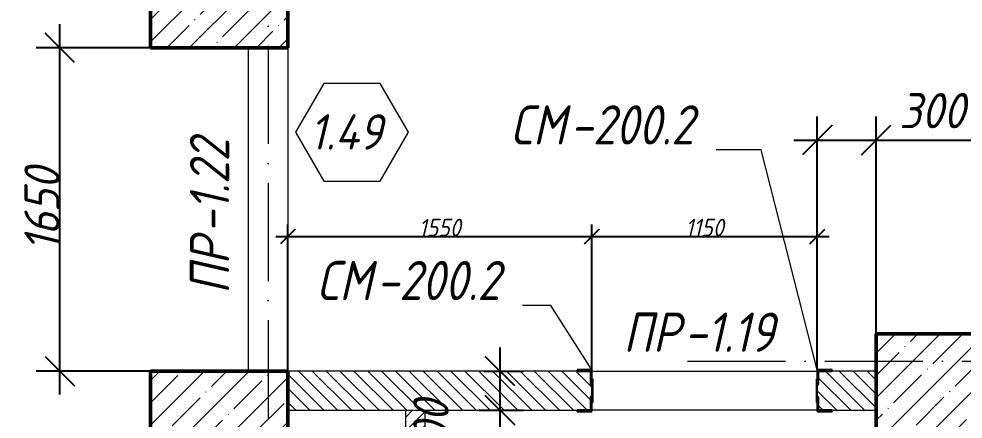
# Model space of a CAD drawing. Header units: millimetres. Extents: x -401725 to 250493, y 305116 to 802890.
# Drawn here: x -143971 to -139157, y 619002 to 621045 of the extents above; entities that cross this region are included whole.
import ezdxf

# ---------------------------------------------------------------- set-up
doc = ezdxf.new("R2010")
doc.units = ezdxf.units.MM
doc.linetypes.add('50_200_ШТРИХ_1Т_ш5_п1_п1_', pattern=[700, 500, -100, 0, -100])
for name, color, linetype, lineweight in [('A-____-____-DIMS', 7, 'Continuous', 9), ('A-DOOR-____-IDEN', 7, 'Continuous', 9), ('A-GENM-____-IDEN', 7, 'Continuous', 9), ('A-GENM-____-MCUT', 7, 'Continuous', 25), ('A-GENM-____-OTLN', 7, 'Continuous', 9), ('A-GENM-____-OTLN-1', 7, 'Continuous', 25), ('A-WALL-FNSH-MCUT-1', 7, 'Continuous', 9), ('S-COLS-____-MCUT', 7, 'Continuous', 50), ('S-COLS-____-OTLN', 7, 'Continuous', 9), ('S-GRID-____-OTLN-1', 7, '50_200_ШТРИХ_1Т_ш5_п1_п1_', 9)]:
    doc.layers.add(name, color=color, linetype=linetype, lineweight=lineweight)
for name, color, linetype, lineweight, true_color in [('A-WALL-____-MCUT-4', 7, 'Continuous', 13, 0x000000), ('A-WALL-____-PATT-3', 9, 'Continuous', 9, 0x808080), ('A-WALL-____-PATT-4', 9, 'Continuous', 9, 0x808080), ('I-WALL-____-OTLN-1', 7, 'Continuous', 9, 0x000000)]:
    doc.layers.add(name, color=color, linetype=linetype, lineweight=lineweight, true_color=true_color)
doc.styles.add('ISOCPEUR_I_10', font='isocpeui.ttf', dxfattribs={"width": 0.9, "height": 180})
doc.styles.add('ISOCPEUR_I_14', font='isocpeui.ttf', dxfattribs={"width": 0.9, "height": 180})
doc.styles.add('ISOCPEUR_I_2', font='isocpeui.ttf', dxfattribs={"width": 0.85, "height": 2.3})
doc.styles.add('ISOCPEUR_I_7', font='isocpeui.ttf', dxfattribs={"width": 0.9, "height": 90})
doc.dimstyles.new('ISO-1_8_0_9К_СРЕДНИЙ_Кладочные_2', dxfattribs={"dimscale": 304.8, "dimtxt": 89.638306, "dimasz": 0.246063, "dimexe": 0.19685, "dimexo": 0, "dimgap": 0, "dimtad": 1, "dimdec": 3, "dimrnd": 0.001, "dimdsep": 46, "dimtxsty": 'ISOCPEUR_I_7', "dimblk1": 'OBLIQUE', "dimblk2": 'OBLIQUE', "dimsah": 1, "dimcen": 0.09, "dimdle": 0.19685, "dimazin": 0, "dimtfac": 1, "dimtdec": 4, "dimtix": 1, "dimtmove": 1, "dimatfit": 3, "dimfxl": 1, "dimtvp": 1, "dimtolj": 1, "dimtzin": 0, "dimarcsym": 2})
doc.dimstyles.new('ISO-1_8_0_9К_СРЕДНИЙ_Кладочные_3', dxfattribs={"dimscale": 304.8, "dimtxt": 179.276612, "dimasz": 0.492126, "dimexe": 0.393701, "dimexo": 0, "dimgap": 0, "dimtad": 1, "dimdec": 3, "dimrnd": 0.001, "dimdsep": 46, "dimtxsty": 'ISOCPEUR_I_10', "dimblk1": 'OBLIQUE', "dimblk2": 'OBLIQUE', "dimsah": 1, "dimcen": 0.09, "dimdle": 0.393701, "dimazin": 0, "dimtfac": 1, "dimtdec": 4, "dimtix": 1, "dimtmove": 0, "dimatfit": 3, "dimfxl": 1, "dimtvp": 1, "dimtolj": 1, "dimtzin": 0, "dimarcsym": 2})
doc.dimstyles.new('ISO-1_8_0_9К_СРЕДНИЙ_Кладочные_8', dxfattribs={"dimscale": 304.8, "dimtxt": 179.276612, "dimasz": 0.492126, "dimexe": 0.393701, "dimexo": 0, "dimgap": 0, "dimtad": 1, "dimdec": 3, "dimrnd": 0.001, "dimdsep": 46, "dimtxsty": 'ISOCPEUR_I_14', "dimblk1": 'OBLIQUE', "dimblk2": 'OBLIQUE', "dimsah": 1, "dimcen": 0.09, "dimdle": 0.393701, "dimazin": 0, "dimtfac": 1, "dimtdec": 4, "dimtix": 1, "dimtmove": 0, "dimatfit": 3, "dimfxl": 1, "dimtvp": 1, "dimtolj": 1, "dimtzin": 0, "dimarcsym": 2})
doc.dimstyles.new('ISO-1_8_0_9К_СРЕДНИЙ_Кладочные_9', dxfattribs={"dimscale": 304.8, "dimtxt": 179.276612, "dimasz": 0.492126, "dimexe": 0.393701, "dimexo": 0, "dimgap": 0, "dimtad": 1, "dimdec": 3, "dimrnd": 0.001, "dimdsep": 46, "dimtxsty": 'ISOCPEUR_I_14', "dimblk1": 'OBLIQUE', "dimblk2": 'OBLIQUE', "dimsah": 1, "dimcen": 0.09, "dimdle": 0.393701, "dimazin": 0, "dimtfac": 1, "dimtdec": 4, "dimtix": 1, "dimtmove": 1, "dimatfit": 3, "dimfxl": 1, "dimtvp": 1, "dimtolj": 1, "dimtzin": 0, "dimarcsym": 2})

# ---------------------------------------------------------------- blocks, each defined once
blk = doc.blocks.new('BSC_Колонна _Прямоугольная - 500х700-V85-АР1_Кладочный план 1 этажа в осях 1-64_Ю-ЯЯ')
at = {"layer": 'S-COLS-____-OTLN'}
h = blk.add_hatch(dxfattribs=at)
h.set_pattern_fill('FP_87', color=256, style=0, pattern_type=2)
h.set_pattern_definition([(315, (-74281.04, 32050), (114.04925, 114.04925), []), (315, (-74281.04, 31935.95), (114.04925, 114.04925), [201.613, -40.323, 3.353, -36.97])])
h.paths.add_polyline_path([(-250, 350), (-250, -350), (250, -350), (250, 350)], flags=0)
at = {"layer": 'S-COLS-____-MCUT'}
for p, q in [((250, 350), (-250, 350)), ((-250, 350), (-250, -350)), ((250, -350), (250, 350)), ((-250, -350), (250, -350))]:
    blk.add_line(p, q, dxfattribs=at)
blk = doc.blocks.new('BSC_Колонна _Прямоугольная - 500х700-V86-АР1_Кладочный план 1 этажа в осях 1-64_Ю-ЯЯ')
at = {"layer": 'S-COLS-____-OTLN'}
h = blk.add_hatch(dxfattribs=at)
h.set_pattern_fill('FP_88', color=256, style=0, pattern_type=2)
h.set_pattern_definition([(315, (-76431.04, 32050), (114.04925, 114.04925), []), (315, (-76431.04, 31935.95), (114.04925, 114.04925), [201.613, -40.323, 3.353, -36.97])])
h.paths.add_polyline_path([(-250, -350), (250, -350), (250, 350), (-250, 350), (-250, 250.2)], flags=0)
at = {"layer": 'S-COLS-____-MCUT'}
for p, q in [((250, 350), (-250, 350)), ((-250, 350), (-250, -350)), ((250, -350), (250, 350)), ((-250, -350), (250, -350))]:
    blk.add_line(p, q, dxfattribs=at)
blk = doc.blocks.new('BSC_Колонна _Прямоугольная - 600х600-28080544-АР1_Кладочный план 1 этажа в осях 1-64_Ю-ЯЯ')
at = {"layer": 'S-COLS-____-OTLN'}
h = blk.add_hatch(dxfattribs=at)
h.set_pattern_fill('FP_94', color=256, style=0, pattern_type=2)
h.set_pattern_definition([(45, (-35700, -74421.04), (-114.04925, 114.04925), []), (45, (-35585.95, -74421.04), (-114.04925, 114.04925), [201.613, -40.323, 3.353, -36.97])])
h.paths.add_polyline_path([(-300, -300), (300, -300), (300, 300), (-300, 300)], flags=0)
at = {"layer": 'S-COLS-____-MCUT'}
for p, q in [((300, 300), (-300, 300)), ((-300, 300), (-300, -300)), ((300, -300), (300, 300)), ((-300, -300), (300, -300))]:
    blk.add_line(p, q, dxfattribs=at)
blk = doc.blocks.new('154_Стойка_СКБ_Уголок - СМ-2230_200-28216496-АР1_Кладочный план 1 этажа в осях 1-64_Ю-ЯЯ')
at = {"layer": 'A-GENM-____-MCUT'}
for p, q in [((125, 156), (125, 81)), ((200, 156), (125, 156)), ((131, 81), (131, 150)), ((131, 150), (200, 150)), ((200, 150), (200, 156)), ((125, 81), (131, 81)), ((131, 19), (125, 19)), ((125, 19), (125, -56)), ((131, -50), (131, 19)), ((125, -56), (200, -56)), ((200, -50), (131, -50)), ((200, -56), (200, -50))]:
    blk.add_line(p, q, dxfattribs=at)
blk = doc.blocks.new('Стойка_Влож_Полоса боковая - Полоса-28213942-АР1_Кладочный план 1 этажа в осях 1-64_Ю-ЯЯ')
at = {"layer": 'A-GENM-____-OTLN'}
for p, q in [((-5, 60), (0, 60)), ((-5, -60), (-5, 60)), ((0, 31), (0, -31)), ((0, -60), (-5, -60))]:
    blk.add_line(p, q, dxfattribs=at)
blk = doc.blocks.new('Марка проема - марка проема-27336095-АР1_Кладочный план 1 этажа в осях 1-64_Ю-ЯЯ')
at = {"layer": 'A-DOOR-____-IDEN'}
for p, q in [((-1.439, 0.159), (-2.877, -2.333)), ((1.439, 0.159), (-1.439, 0.159)), ((2.877, -2.333), (1.439, 0.159)), ((-2.877, -2.333), (-1.439, -4.825)), ((1.439, -4.825), (2.877, -2.333)), ((-1.439, -4.825), (1.439, -4.825))]:
    blk.add_line(p, q, dxfattribs=at)
blk = doc.blocks.new('_Oblique')
at = {"color": 0, "linetype": 'ByBlock', "lineweight": -2}
blk.add_line((-0.5, -0.5), (0.5, 0.5), dxfattribs=at)
blk = doc.blocks.new('*D12305')
at = {"layer": 'A-____-____-DIMS', "color": 0, "lineweight": -2, "transparency": 16777216}
for p, q in [((-142600.7, 619247.6), (-142600.7, 619994.8)), ((-141050.7, 619255.6), (-141050.7, 619994.8)), ((-142660.7, 619934.8), (-140990.7, 619934.8))]:
    blk.add_line(p, q, dxfattribs=at)
at = {"layer": 'Defpoints', "color": 0, "transparency": 16777216}
for p in [(-141050.7, 619934.8), (-142600.7, 619247.6), (-141050.7, 619255.6)]:
    blk.add_point(p, dxfattribs=at)
at = {"layer": 'A-____-____-DIMS', "color": 0, "lineweight": -2, "transparency": 16777216, "xscale": 75, "yscale": 75, "zscale": 75, "rotation": 180}
blk.add_blockref('_Oblique', (-142600.7, 619934.8), dxfattribs=at)
at = {"layer": 'A-____-____-DIMS', "color": 0, "lineweight": -2, "transparency": 16777216, "xscale": 75, "yscale": 75, "zscale": 75}
blk.add_blockref('_Oblique', (-141050.7, 619934.8), dxfattribs=at)
at = {"layer": 'A-____-____-DIMS', "color": 0, "transparency": 16777216, "insert": (-141825.7, 619979.8), "char_height": 90, "width": 504.733, "attachment_point": 5, "style": 'ISOCPEUR_I_7'}
blk.add_mtext('\\A1;1550', dxfattribs=at)
blk = doc.blocks.new('*D12306')
at = {"layer": 'A-____-____-DIMS', "color": 0, "lineweight": -2, "transparency": 16777216}
for p, q in [((-141050.7, 619255.6), (-141050.7, 619994.8)), ((-139900.7, 619253.6), (-139900.7, 619994.8)), ((-141110.7, 619934.8), (-139840.7, 619934.8))]:
    blk.add_line(p, q, dxfattribs=at)
at = {"layer": 'Defpoints', "color": 0, "transparency": 16777216}
for p in [(-139900.7, 619934.8), (-141050.7, 619255.6), (-139900.7, 619253.6)]:
    blk.add_point(p, dxfattribs=at)
at = {"layer": 'A-____-____-DIMS', "color": 0, "lineweight": -2, "transparency": 16777216, "xscale": 75, "yscale": 75, "zscale": 75, "rotation": 180}
blk.add_blockref('_Oblique', (-141050.7, 619934.8), dxfattribs=at)
at = {"layer": 'A-____-____-DIMS', "color": 0, "lineweight": -2, "transparency": 16777216, "xscale": 75, "yscale": 75, "zscale": 75}
blk.add_blockref('_Oblique', (-139900.7, 619934.8), dxfattribs=at)
at = {"layer": 'A-____-____-DIMS', "color": 0, "transparency": 16777216, "insert": (-140475.7, 619979.8), "char_height": 90, "width": 463.361, "attachment_point": 5, "style": 'ISOCPEUR_I_7'}
blk.add_mtext('\\A1;1150', dxfattribs=at)
blk = doc.blocks.new('*D12307')
at = {"layer": 'A-____-____-DIMS', "color": 0, "lineweight": -2, "transparency": 16777216}
for p, q in [((-139900.7, 619253.6), (-139900.7, 620546.7)), ((-139600.7, 619247.6), (-139600.7, 620546.7)), ((-140020.7, 620426.7), (-139600.7, 620426.7)), ((-139600.7, 620426.7), (-139106.6, 620426.7))]:
    blk.add_line(p, q, dxfattribs=at)
at = {"layer": 'Defpoints', "color": 0, "transparency": 16777216}
for p in [(-139600.7, 620426.7), (-139900.7, 619253.6), (-139600.7, 619247.6)]:
    blk.add_point(p, dxfattribs=at)
at = {"layer": 'A-____-____-DIMS', "color": 0, "lineweight": -2, "transparency": 16777216, "xscale": 150, "yscale": 150, "zscale": 150, "rotation": 180}
blk.add_blockref('_Oblique', (-139900.7, 620426.7), dxfattribs=at)
at = {"layer": 'A-____-____-DIMS', "color": 0, "lineweight": -2, "transparency": 16777216, "xscale": 150, "yscale": 150, "zscale": 150}
blk.add_blockref('_Oblique', (-139600.7, 620426.7), dxfattribs=at)
at = {"layer": 'A-____-____-DIMS', "color": 0, "transparency": 16777216, "insert": (-139483.5, 620666.7), "char_height": 180, "width": 409.578, "attachment_point": 1, "line_spacing_factor": 1.149209, "style": 'ISOCPEUR_I_10'}
blk.add_mtext('\\A1;300', dxfattribs=at)
blk = doc.blocks.new('*D13216')
at = {"layer": 'A-____-____-DIMS', "color": 0, "lineweight": -2, "transparency": 16777216}
for p, q in [((-141518.4, 617127.6), (-141518.4, 619167.6)), ((-141624.5, 619047.6), (-141398.4, 619047.6)), ((-142000.7, 617247.6), (-141398.4, 617247.6))]:
    blk.add_line(p, q, dxfattribs=at)
at = {"layer": 'Defpoints', "color": 0, "transparency": 16777216}
for p in [(-141624.5, 619047.6), (-141518.4, 619047.6), (-142000.7, 617247.6)]:
    blk.add_point(p, dxfattribs=at)
at = {"layer": 'A-____-____-DIMS', "color": 0, "lineweight": -2, "transparency": 16777216, "xscale": 150, "yscale": 150, "zscale": 150}
for p, rotation in [((-141518.4, 619047.6), 90), ((-141518.4, 617247.6), 270)]:
    blk.add_blockref('_Oblique', p, dxfattribs=dict(at, rotation=rotation))
at = {"layer": 'A-____-____-DIMS', "color": 0, "transparency": 16777216, "insert": (-141608.4, 618147.6), "char_height": 180, "width": 504.733, "attachment_point": 5, "rotation": 90, "style": 'ISOCPEUR_I_14'}
blk.add_mtext('\\A1;1800', dxfattribs=at)
blk = doc.blocks.new('*D13217')
at = {"layer": 'A-____-____-DIMS', "color": 0, "lineweight": -2, "transparency": 16777216}
for p, q in [((-141518.4, 618927.6), (-141518.4, 619367.6)), ((-141600.7, 619247.6), (-141398.4, 619247.6)), ((-141624.5, 619047.6), (-141398.4, 619047.6)), ((-141518.4, 618852.3), (-141518.4, 619047.6)), ((-141668.4, 618852.3), (-141518.4, 618852.3))]:
    blk.add_line(p, q, dxfattribs=at)
at = {"layer": 'Defpoints', "color": 0, "transparency": 16777216}
for p in [(-141600.7, 619247.6), (-141518.4, 619247.6), (-141624.5, 619047.6)]:
    blk.add_point(p, dxfattribs=at)
at = {"layer": 'A-____-____-DIMS', "color": 0, "lineweight": -2, "transparency": 16777216, "xscale": 150, "yscale": 150, "zscale": 150}
for p, rotation in [((-141518.4, 619247.6), 90), ((-141518.4, 619047.6), 270)]:
    blk.add_blockref('_Oblique', p, dxfattribs=dict(at, rotation=rotation))
at = {"layer": 'A-____-____-DIMS', "color": 0, "transparency": 16777216, "insert": (-141960.5, 618767.5), "char_height": 180, "width": 409.578, "attachment_point": 1, "rotation": 90, "line_spacing_factor": 1.149209, "style": 'ISOCPEUR_I_14'}
blk.add_mtext('\\A1;200', dxfattribs=at)
blk = doc.blocks.new('*D13255')
at = {"layer": 'A-____-____-DIMS', "color": 0, "lineweight": -2, "transparency": 16777216}
for p, q in [((-143763.2, 619127.6), (-143763.2, 621017.6)), ((-142808.7, 620897.6), (-143883.2, 620897.6)), ((-142808.7, 619247.6), (-143883.2, 619247.6))]:
    blk.add_line(p, q, dxfattribs=at)
at = {"layer": 'Defpoints', "color": 0, "transparency": 16777216}
for p in [(-143763.2, 620897.6), (-142808.7, 620897.6), (-142808.7, 619247.6)]:
    blk.add_point(p, dxfattribs=at)
at = {"layer": 'A-____-____-DIMS', "color": 0, "lineweight": -2, "transparency": 16777216, "xscale": 150, "yscale": 150, "zscale": 150}
for p, rotation in [((-143763.2, 620897.6), 90), ((-143763.2, 619247.6), 270)]:
    blk.add_blockref('_Oblique', p, dxfattribs=dict(at, rotation=rotation))
at = {"layer": 'A-____-____-DIMS', "color": 0, "transparency": 16777216, "insert": (-143853.2, 620072.6), "char_height": 180, "width": 504.733, "attachment_point": 5, "rotation": 90, "style": 'ISOCPEUR_I_14'}
blk.add_mtext('\\A1;1650', dxfattribs=at)

msp = doc.modelspace()

# ---------------------------------------------------------------- hatches: boundary and pattern name
at = {"layer": 'A-WALL-____-PATT-3'}
h = msp.add_hatch(dxfattribs=at)
h.set_pattern_fill('FP_6', color=256, style=0, pattern_type=2)
h.set_pattern_definition([(135, (-175000.736, 544716.51), (-35.35534, -35.35534), [])])
h.paths.add_polyline_path([(-142600.7357, 619047.5526), (-141056.7357, 619047.5526), (-141056.7357, 619116.5526), (-141050.7357, 619116.5526), (-141050.7357, 619178.5526), (-141056.7357, 619178.5526), (-141056.7357, 619247.5526), (-142600.7357, 619247.5526)], flags=0)
h.paths.add_polyline_path([(-139665.9931, 619047.5526), (-139600.7357, 619047.5526), (-139600.7357, 619247.5526), (-139894.7357, 619247.5526), (-139894.7357, 619178.5526), (-139900.7357, 619178.5526), (-139900.7357, 619116.5526), (-139894.7357, 619116.5526), (-139894.7357, 619047.5526), (-139825.7357, 619047.5526)], flags=0)
at = {"layer": 'A-WALL-____-PATT-4'}
h = msp.add_hatch(dxfattribs=at)
h.set_pattern_fill('FP_5', color=256, style=0, pattern_type=2)
h.set_pattern_definition([(45, (-175000.736, 544716.51), (-35.35534, 35.35534), [])])
h.paths.add_polyline_path([(-141900.7357, 617147.5526), (-141900.7357, 619047.5526), (-142000.7357, 619047.5526), (-142000.7357, 617147.5526)], flags=0)

# ---------------------------------------------------------------- linework, layer by layer
at = {"layer": 'A-GENM-____-IDEN'}
for p, q in [((-140186.439, 620376.7523), (-140416.8858, 620376.7523)), ((-139900.7357, 619253.5526), (-140186.439, 620376.7523)), ((-141258.6196, 619582.6393), (-141404.3929, 619582.6393)), ((-141050.7357, 619253.5526), (-141258.6196, 619582.6393))]:
    msp.add_line(p, q, dxfattribs=at)
at = {"layer": 'A-WALL-____-MCUT-4'}
for p, q in [((-141125.7357, 619247.5526), (-142600.7357, 619247.5526)), ((-139600.7357, 619247.5526), (-139825.7357, 619247.5526)), ((-142600.7357, 619047.5526), (-141125.7357, 619047.5526)), ((-139825.7357, 619047.5526), (-139600.7357, 619047.5526))]:
    msp.add_line(p, q, dxfattribs=at)
at = {"layer": 'A-WALL-FNSH-MCUT-1'}
for p, q in [((-142000.7357, 619047.5526), (-142000.7357, 617247.5526)), ((-141900.7357, 617147.5526), (-141900.7357, 619047.5526))]:
    msp.add_line(p, q, dxfattribs=at)
at = {"layer": 'I-WALL-____-OTLN-1'}
for p, q in [((-142800.7357, 619247.5526), (-142800.7357, 620897.5526)), ((-142600.7357, 620897.5526), (-142600.7357, 619247.5526)), ((-141050.7357, 619247.5526), (-139900.7357, 619247.5526)), ((-139900.7357, 619047.5526), (-141050.7357, 619047.5526))]:
    msp.add_line(p, q, dxfattribs=at)
at = {"layer": 'S-GRID-____-OTLN-1'}
for p, q in [((-142700.7357, 635609.362), (-142700.7357, 611391.9943)), ((-140563.2897, 619297.5526), (-70926.3291, 619297.5526))]:
    msp.add_line(p, q, dxfattribs=at)

# ---------------------------------------------------------------- block references
at = {"layer": 'A-DOOR-____-IDEN', "xscale": 99.99999999999993, "yscale": 99.99999999999993, "zscale": 99.99999999999993}
msp.add_blockref('Марка проема - марка проема-27336095-АР1_Кладочный план 1 этажа в осях 1-64_Ю-ЯЯ', (-142272.6395, 620699.2345), dxfattribs=at)
at = {"layer": 'A-GENM-____-OTLN', "rotation": 180}
msp.add_blockref('Стойка_Влож_Полоса боковая - Полоса-28213942-АР1_Кладочный план 1 этажа в осях 1-64_Ю-ЯЯ', (-141050.7357, 619147.5526), dxfattribs=at)
at = {"layer": 'A-GENM-____-OTLN'}
msp.add_blockref('Стойка_Влож_Полоса боковая - Полоса-28213942-АР1_Кладочный план 1 этажа в осях 1-64_Ю-ЯЯ', (-139900.7357, 619147.5526), dxfattribs=at)
at = {"layer": 'A-GENM-____-OTLN-1', "rotation": 180}
msp.add_blockref('154_Стойка_СКБ_Уголок - СМ-2230_200-28216496-АР1_Кладочный план 1 этажа в осях 1-64_Ю-ЯЯ', (-140925.7357, 619197.5526), dxfattribs=at)
at = {"layer": 'A-GENM-____-OTLN-1'}
msp.add_blockref('154_Стойка_СКБ_Уголок - СМ-2230_200-28216496-АР1_Кладочный план 1 этажа в осях 1-64_Ю-ЯЯ', (-140025.7357, 619097.5526), dxfattribs=at)
at = {"layer": 'S-COLS-____-OTLN', "rotation": 89.9999999999999}
for name, p in [('BSC_Колонна _Прямоугольная - 500х700-V86-АР1_Кладочный план 1 этажа в осях 1-64_Ю-ЯЯ', (-142950.7357, 621147.5526)), ('BSC_Колонна _Прямоугольная - 500х700-V85-АР1_Кладочный план 1 этажа в осях 1-64_Ю-ЯЯ', (-142950.7357, 618997.5526))]:
    msp.add_blockref(name, p, dxfattribs=at)
at = {"layer": 'S-COLS-____-OTLN'}
msp.add_blockref('BSC_Колонна _Прямоугольная - 600х600-28080544-АР1_Кладочный план 1 этажа в осях 1-64_Ю-ЯЯ', (-139300.7357, 619137.5526), dxfattribs=at)

# ---------------------------------------------------------------- texts
at = {"layer": 'A-DOOR-____-IDEN', "attachment_point": 1}
for s, insert, char_height, width, style in [('1.49', (-142488.8286, 620558.054), 180, 476.202375, 'ISOCPEUR_I_14'), ('ПР', (-140889.9561, 619546.0721), 200, 375.18975, 'ISOCPEUR_I_2'), ('-1.19', (-140580.3936, 619546.0721), 200, 620.506125, 'ISOCPEUR_I_2')]:
    msp.add_mtext(s, dxfattribs=dict(at, insert=insert, char_height=char_height, width=width, style=style))
at = {"layer": 'A-DOOR-____-IDEN', "char_height": 200, "attachment_point": 1, "rotation": 90, "style": 'ISOCPEUR_I_2'}
for s, insert, width in [('-1.22', (-143099.2552, 619950.3447), 663.79725), ('ПР', (-143099.2552, 619640.7822), 375.18975)]:
    msp.add_mtext(s, dxfattribs=dict(at, insert=insert, width=width))
at = {"layer": 'A-GENM-____-IDEN', "char_height": 200, "attachment_point": 1, "style": 'ISOCPEUR_I_2'}
for s, insert, width in [('СМ', (-141464.9045, 620603.8685), 367.974562), ('-200.2', (-141161.2951, 620603.8685), 865.8225), ('СМ', (-142452.4115, 619809.7554), 367.974562), ('-200.2', (-142148.8021, 619809.7554), 865.8225)]:
    msp.add_mtext(s, dxfattribs=dict(at, insert=insert, width=width))

# ---------------------------------------------------------------- dimensions: what is measured, and where the dimension line sits
at = {"layer": 'A-____-____-DIMS'}
for base, p1, p2, override, picture, middle in [((-143763.2253, 620897.5526), (-142808.7357, 619247.5526), (-142808.7357, 620897.5526), {"dimpost": '<>', "dimfxl": 1650}, '*D13255', (-143853.2253, 620072.5526)), ((-141518.3933, 619047.5526), (-142000.7357, 617247.5526), (-141624.4593, 619047.5526), {"dimpost": '<>', "dimfxl": 1838.908348}, '*D13216', (-141608.3933, 618147.5526))]:
    dim = msp.add_linear_dim(base=base, p1=p1, p2=p2, angle=90, dimstyle='ISO-1_8_0_9К_СРЕДНИЙ_Кладочные_8', override=override, dxfattribs=at)
    dim.commit()
    dim.dimension.update_dxf_attribs({"geometry": picture, "text_midpoint": middle})
dim = msp.add_linear_dim(base=(-139600.7357, 620426.6634), p1=(-139900.7357, 619253.5526), p2=(-139600.7357, 619247.5526), dimstyle='ISO-1_8_0_9К_СРЕДНИЙ_Кладочные_3', override={"dimpost": '<>', "dimfxl": 300.059994}, dxfattribs=at)
dim.commit()
dim.dimension.update_dxf_attribs({"geometry": '*D12307', "text_midpoint": (-139278.6721, 620426.6634), "dimtype": 160})
for base, p1, p2, override, picture, middle in [((-141050.7357, 619934.7908), (-142600.7357, 619247.5526), (-141050.7357, 619255.5526), {"dimpost": '<>', "dimfxl": 1550.020645}, '*D12305', (-141825.7357, 619979.7908)), ((-139900.7357, 619934.7908), (-141050.7357, 619255.5526), (-139900.7357, 619253.5526), {"dimpost": '<>', "dimfxl": 1150.001739}, '*D12306', (-140475.7357, 619979.7908))]:
    dim = msp.add_linear_dim(base=base, p1=p1, p2=p2, dimstyle='ISO-1_8_0_9К_СРЕДНИЙ_Кладочные_2', override=override, dxfattribs=at)
    dim.commit()
    dim.dimension.update_dxf_attribs({"geometry": picture, "text_midpoint": middle})
dim = msp.add_linear_dim(base=(-141518.3933, 619247.5526), p1=(-141624.4593, 619047.5526), p2=(-141600.7357, 619247.5526), angle=90, dimstyle='ISO-1_8_0_9К_СРЕДНИЙ_Кладочные_9', override={"dimpost": '<>', "dimfxl": 201.402111}, dxfattribs=at)
dim.commit()
dim.dimension.update_dxf_attribs({"geometry": '*D13217', "text_midpoint": (-141633.5554, 618852.303), "dimtype": 160, "text_rotation": 90})

doc.saveas('drawing.dxf')
